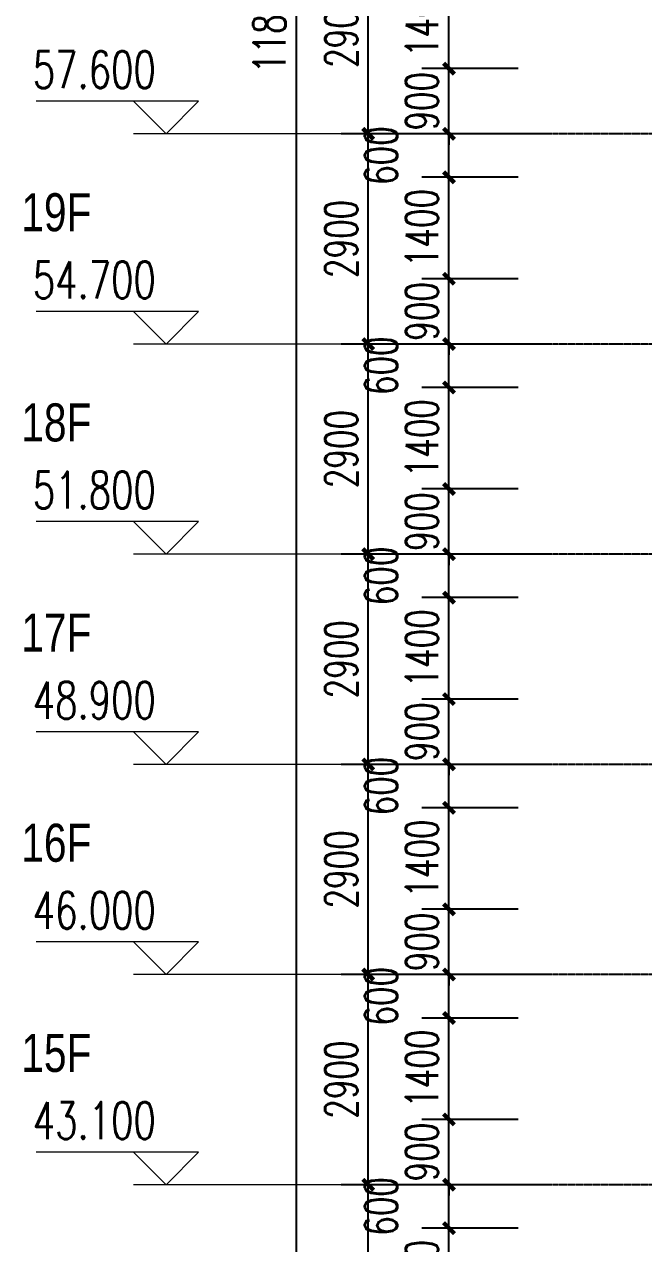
# Model space of a CAD drawing. Header units: millimetres. Extents: x 43 to 235305, y 0 to 139712.
# Drawn here: x 43 to 8589, y 54995 to 71818 of the extents above; entities that cross this region are included whole.
import ezdxf

# ---------------------------------------------------------------- set-up
doc = ezdxf.new("R2010")
doc.units = ezdxf.units.MM
doc.linetypes.add('DOTE', pattern=[2.42, 2, -0.2, 0.02, -0.2])
for name, color, linetype in [('A-AXIS', 1, 'DOTE'), ('A-AXIS-DIMS', 3, 'Continuous'), ('A-DRWD-DIMS', 144, 'Continuous'), ('A-ROOM-NAME', 255, 'Continuous'), ('AXIS', 3, 'Continuous'), ('PUB_DIM', 3, 'Continuous'), ('PUB_TEXT', 7, 'Continuous')]:
    doc.layers.add(name, color=color, linetype=linetype)
doc.styles.add('_TCH_DIM', font='SIMPLEX', dxfattribs={"bigfont": 'GBCBIG'})
doc.styles.add('_TCH_DIM_T3', font='SIMPLEX', dxfattribs={"width": 0.705882, "bigfont": 'GBCBIG'})
doc.styles.add('ZBHZ', font='zbxw.shx', dxfattribs={"width": 0.7, "bigfont": 'zbhz.shx'})
doc.dimstyles.new('_TCH_ARCH&&150', dxfattribs={"dimtxt": 446.25, "dimasz": 150, "dimexe": 375, "dimexo": 450, "dimgap": 150, "dimtad": 1, "dimdec": 0, "dimzin": 0, "dimdsep": 46, "dimtxsty": '_TCH_DIM_T3', "dimblk": 'ARCHTICK', "dimcen": 0.09, "dimclrt": 7, "dimazin": 2, "dimtfac": 1, "dimtdec": 0, "dimtix": 1, "dimtmove": 2, "dimatfit": 3, "dimfxl": 1, "dimtolj": 1, "dimtzin": 0, "dimarcsym": 0})

# ---------------------------------------------------------------- blocks, each defined once
blk = doc.blocks.new('_ArchTick')
at = {"color": 0, "linetype": 'ByBlock', "const_width": 0.4}
blk.add_lwpolyline([(-0.5, -0.5), (0.5, 0.5)], dxfattribs=at)
blk = doc.blocks.new('*D4154')
at = {"layer": 'A-AXIS-DIMS', "color": 0, "lineweight": -2, "transparency": 16777216}
for p, q in [((7310, 55808), (4413, 55808)), ((4788, 52908), (4788, 55808)), ((7310, 52908), (4413, 52908))]:
    blk.add_line(p, q, dxfattribs=at)
at = {"layer": 'Defpoints', "color": 0, "transparency": 16777216}
for p in [(4788, 55808), (7760, 55808), (7760, 52908)]:
    blk.add_point(p, dxfattribs=at)
at = {"layer": 'A-AXIS-DIMS', "color": 0, "lineweight": -2, "transparency": 16777216, "xscale": 150, "yscale": 150, "zscale": 150}
for p, rotation in [((4788, 55808), 90), ((4788, 52908), 270)]:
    blk.add_blockref('_ArchTick', p, dxfattribs=dict(at, rotation=rotation))
at = {"layer": 'A-AXIS-DIMS', "color": 7, "transparency": 16777216, "insert": (4415, 54358), "char_height": 446.2, "attachment_point": 5, "rotation": 90, "style": '_TCH_DIM_T3'}
blk.add_mtext('\\A1;2900', dxfattribs=at)
blk = doc.blocks.new('*D4155')
at = {"layer": 'A-AXIS-DIMS', "color": 0, "lineweight": -2, "transparency": 16777216}
for p, q in [((7310, 58708), (4413, 58708)), ((4788, 55808), (4788, 58708)), ((7310, 55808), (4413, 55808))]:
    blk.add_line(p, q, dxfattribs=at)
at = {"layer": 'Defpoints', "color": 0, "transparency": 16777216}
for p in [(4788, 58708), (7760, 58708), (7760, 55808)]:
    blk.add_point(p, dxfattribs=at)
at = {"layer": 'A-AXIS-DIMS', "color": 0, "lineweight": -2, "transparency": 16777216, "xscale": 150, "yscale": 150, "zscale": 150}
for p, rotation in [((4788, 58708), 90), ((4788, 55808), 270)]:
    blk.add_blockref('_ArchTick', p, dxfattribs=dict(at, rotation=rotation))
at = {"layer": 'A-AXIS-DIMS', "color": 7, "transparency": 16777216, "insert": (4415, 57258), "char_height": 446.2, "attachment_point": 5, "rotation": 90, "style": '_TCH_DIM_T3'}
blk.add_mtext('\\A1;2900', dxfattribs=at)
blk = doc.blocks.new('*D4156')
at = {"layer": 'A-AXIS-DIMS', "color": 0, "lineweight": -2, "transparency": 16777216}
for p, q in [((7310, 61608), (4413, 61608)), ((4788, 58708), (4788, 61608)), ((7310, 58708), (4413, 58708))]:
    blk.add_line(p, q, dxfattribs=at)
at = {"layer": 'Defpoints', "color": 0, "transparency": 16777216}
for p in [(4788, 61608), (7760, 61608), (7760, 58708)]:
    blk.add_point(p, dxfattribs=at)
at = {"layer": 'A-AXIS-DIMS', "color": 0, "lineweight": -2, "transparency": 16777216, "xscale": 150, "yscale": 150, "zscale": 150}
for p, rotation in [((4788, 61608), 90), ((4788, 58708), 270)]:
    blk.add_blockref('_ArchTick', p, dxfattribs=dict(at, rotation=rotation))
at = {"layer": 'A-AXIS-DIMS', "color": 7, "transparency": 16777216, "insert": (4415, 60158), "char_height": 446.2, "attachment_point": 5, "rotation": 90, "style": '_TCH_DIM_T3'}
blk.add_mtext('\\A1;2900', dxfattribs=at)
blk = doc.blocks.new('*D4157')
at = {"layer": 'A-AXIS-DIMS', "color": 0, "lineweight": -2, "transparency": 16777216}
for p, q in [((7310, 64508), (4413, 64508)), ((4788, 61608), (4788, 64508)), ((7310, 61608), (4413, 61608))]:
    blk.add_line(p, q, dxfattribs=at)
at = {"layer": 'Defpoints', "color": 0, "transparency": 16777216}
for p in [(4788, 64508), (7760, 64508), (7760, 61608)]:
    blk.add_point(p, dxfattribs=at)
at = {"layer": 'A-AXIS-DIMS', "color": 0, "lineweight": -2, "transparency": 16777216, "xscale": 150, "yscale": 150, "zscale": 150}
for p, rotation in [((4788, 64508), 90), ((4788, 61608), 270)]:
    blk.add_blockref('_ArchTick', p, dxfattribs=dict(at, rotation=rotation))
at = {"layer": 'A-AXIS-DIMS', "color": 7, "transparency": 16777216, "insert": (4415, 63058), "char_height": 446.2, "attachment_point": 5, "rotation": 90, "style": '_TCH_DIM_T3'}
blk.add_mtext('\\A1;2900', dxfattribs=at)
blk = doc.blocks.new('*D4158')
at = {"layer": 'A-AXIS-DIMS', "color": 0, "lineweight": -2, "transparency": 16777216}
for p, q in [((7310, 67408), (4413, 67408)), ((4788, 64508), (4788, 67408)), ((7310, 64508), (4413, 64508))]:
    blk.add_line(p, q, dxfattribs=at)
at = {"layer": 'Defpoints', "color": 0, "transparency": 16777216}
for p in [(4788, 67408), (7760, 67408), (7760, 64508)]:
    blk.add_point(p, dxfattribs=at)
at = {"layer": 'A-AXIS-DIMS', "color": 0, "lineweight": -2, "transparency": 16777216, "xscale": 150, "yscale": 150, "zscale": 150}
for p, rotation in [((4788, 67408), 90), ((4788, 64508), 270)]:
    blk.add_blockref('_ArchTick', p, dxfattribs=dict(at, rotation=rotation))
at = {"layer": 'A-AXIS-DIMS', "color": 7, "transparency": 16777216, "insert": (4415, 65958), "char_height": 446.2, "attachment_point": 5, "rotation": 90, "style": '_TCH_DIM_T3'}
blk.add_mtext('\\A1;2900', dxfattribs=at)
blk = doc.blocks.new('*D4159')
at = {"layer": 'A-AXIS-DIMS', "color": 0, "lineweight": -2, "transparency": 16777216}
for p, q in [((7310, 70308), (4413, 70308)), ((4788, 67408), (4788, 70308)), ((7310, 67408), (4413, 67408))]:
    blk.add_line(p, q, dxfattribs=at)
at = {"layer": 'Defpoints', "color": 0, "transparency": 16777216}
for p in [(4788, 70308), (7760, 70308), (7760, 67408)]:
    blk.add_point(p, dxfattribs=at)
at = {"layer": 'A-AXIS-DIMS', "color": 0, "lineweight": -2, "transparency": 16777216, "xscale": 150, "yscale": 150, "zscale": 150}
for p, rotation in [((4788, 70308), 90), ((4788, 67408), 270)]:
    blk.add_blockref('_ArchTick', p, dxfattribs=dict(at, rotation=rotation))
at = {"layer": 'A-AXIS-DIMS', "color": 7, "transparency": 16777216, "insert": (4415, 68858), "char_height": 446.2, "attachment_point": 5, "rotation": 90, "style": '_TCH_DIM_T3'}
blk.add_mtext('\\A1;2900', dxfattribs=at)
blk = doc.blocks.new('*D4160')
at = {"layer": 'A-AXIS-DIMS', "color": 0, "lineweight": -2, "transparency": 16777216}
for p, q in [((7310, 73208), (4413, 73208)), ((4788, 70308), (4788, 73208)), ((7310, 70308), (4413, 70308))]:
    blk.add_line(p, q, dxfattribs=at)
at = {"layer": 'Defpoints', "color": 0, "transparency": 16777216}
for p in [(4788, 73208), (7760, 73208), (7760, 70308)]:
    blk.add_point(p, dxfattribs=at)
at = {"layer": 'A-AXIS-DIMS', "color": 0, "lineweight": -2, "transparency": 16777216, "xscale": 150, "yscale": 150, "zscale": 150}
for p, rotation in [((4788, 73208), 90), ((4788, 70308), 270)]:
    blk.add_blockref('_ArchTick', p, dxfattribs=dict(at, rotation=rotation))
at = {"layer": 'A-AXIS-DIMS', "color": 7, "transparency": 16777216, "insert": (4415, 71758), "char_height": 446.2, "attachment_point": 5, "rotation": 90, "style": '_TCH_DIM_T3'}
blk.add_mtext('\\A1;2900', dxfattribs=at)
blk = doc.blocks.new('*D3812')
at = {"layer": 'Defpoints', "color": 0, "transparency": 16777216}
for p in [(3798, 131208), (7248, 131208), (7248, 12708)]:
    blk.add_point(p, dxfattribs=at)
at = {"layer": 'PUB_DIM', "color": 0, "lineweight": -2, "transparency": 16777216}
for p, q in [((6798, 131208), (3423, 131208)), ((3798, 12708), (3798, 131208)), ((6798, 12708), (3423, 12708))]:
    blk.add_line(p, q, dxfattribs=at)
at = {"layer": 'PUB_DIM', "color": 0, "lineweight": -2, "transparency": 16777216, "xscale": 150, "yscale": 150, "zscale": 150}
for p, rotation in [((3798, 131208), 90), ((3798, 12708), 270)]:
    blk.add_blockref('_ArchTick', p, dxfattribs=dict(at, rotation=rotation))
at = {"layer": 'PUB_DIM', "color": 7, "transparency": 16777216, "insert": (3425, 71958), "char_height": 446.2, "attachment_point": 5, "rotation": 90, "style": '_TCH_DIM_T3'}
blk.add_mtext('\\A1;118500', dxfattribs=at)
blk = doc.blocks.new('*D3852')
at = {"layer": 'A-DRWD-DIMS', "color": 0, "lineweight": -2, "transparency": 16777216}
for p, q in [((6860, 55208), (5528, 55208)), ((5903, 53808), (5903, 55208)), ((6860, 53808), (5528, 53808))]:
    blk.add_line(p, q, dxfattribs=at)
at = {"layer": 'Defpoints', "color": 0, "transparency": 16777216}
for p in [(5903, 55208), (7310, 55208), (7310, 53808)]:
    blk.add_point(p, dxfattribs=at)
at = {"layer": 'A-DRWD-DIMS', "color": 0, "lineweight": -2, "transparency": 16777216, "xscale": 150, "yscale": 150, "zscale": 150}
for p, rotation in [((5903, 55208), 90), ((5903, 53808), 270)]:
    blk.add_blockref('_ArchTick', p, dxfattribs=dict(at, rotation=rotation))
at = {"layer": 'A-DRWD-DIMS', "color": 7, "transparency": 16777216, "insert": (5530, 54508), "char_height": 446.2, "attachment_point": 5, "rotation": 90, "style": '_TCH_DIM_T3'}
blk.add_mtext('\\A1;1400', dxfattribs=at)
blk = doc.blocks.new('*D3853')
at = {"layer": 'A-DRWD-DIMS', "color": 0, "lineweight": -2, "transparency": 16777216}
for p, q in [((6860, 55808), (5528, 55808)), ((5903, 55208), (5903, 55808)), ((6860, 55208), (5528, 55208))]:
    blk.add_line(p, q, dxfattribs=at)
at = {"layer": 'Defpoints', "color": 0, "transparency": 16777216}
for p in [(5903, 55808), (7310, 55808), (7310, 55208)]:
    blk.add_point(p, dxfattribs=at)
at = {"layer": 'A-DRWD-DIMS', "color": 0, "lineweight": -2, "transparency": 16777216, "xscale": 150, "yscale": 150, "zscale": 150}
for p, rotation in [((5903, 55808), 90), ((5903, 55208), 270)]:
    blk.add_blockref('_ArchTick', p, dxfattribs=dict(at, rotation=rotation))
at = {"layer": 'A-DRWD-DIMS', "color": 7, "transparency": 16777216, "insert": (4966, 55508), "char_height": 446.2, "attachment_point": 5, "rotation": 90, "style": '_TCH_DIM_T3'}
blk.add_mtext('\\A1;600', dxfattribs=at)
blk = doc.blocks.new('*D3854')
at = {"layer": 'A-DRWD-DIMS', "color": 0, "lineweight": -2, "transparency": 16777216}
for p, q in [((6860, 56708), (5528, 56708)), ((5903, 56708), (5903, 56858)), ((5903, 55808), (5903, 56708)), ((6860, 55808), (5528, 55808)), ((5903, 55808), (5903, 55658))]:
    blk.add_line(p, q, dxfattribs=at)
at = {"layer": 'Defpoints', "color": 0, "transparency": 16777216}
for p in [(5903, 56708), (7310, 56708), (7310, 55808)]:
    blk.add_point(p, dxfattribs=at)
at = {"layer": 'A-DRWD-DIMS', "color": 0, "lineweight": -2, "transparency": 16777216, "xscale": 150, "yscale": 150, "zscale": 150}
for p, rotation in [((5903, 56708), 270), ((5903, 55808), 90)]:
    blk.add_blockref('_ArchTick', p, dxfattribs=dict(at, rotation=rotation))
at = {"layer": 'A-DRWD-DIMS', "color": 7, "transparency": 16777216, "insert": (5530, 56258), "char_height": 446.2, "attachment_point": 5, "rotation": 90, "style": '_TCH_DIM_T3'}
blk.add_mtext('\\A1;900', dxfattribs=at)
blk = doc.blocks.new('*D3855')
at = {"layer": 'A-DRWD-DIMS', "color": 0, "lineweight": -2, "transparency": 16777216}
for p, q in [((6860, 58108), (5528, 58108)), ((5903, 56708), (5903, 58108)), ((6860, 56708), (5528, 56708))]:
    blk.add_line(p, q, dxfattribs=at)
at = {"layer": 'Defpoints', "color": 0, "transparency": 16777216}
for p in [(5903, 58108), (7310, 58108), (7310, 56708)]:
    blk.add_point(p, dxfattribs=at)
at = {"layer": 'A-DRWD-DIMS', "color": 0, "lineweight": -2, "transparency": 16777216, "xscale": 150, "yscale": 150, "zscale": 150}
for p, rotation in [((5903, 58108), 90), ((5903, 56708), 270)]:
    blk.add_blockref('_ArchTick', p, dxfattribs=dict(at, rotation=rotation))
at = {"layer": 'A-DRWD-DIMS', "color": 7, "transparency": 16777216, "insert": (5530, 57408), "char_height": 446.2, "attachment_point": 5, "rotation": 90, "style": '_TCH_DIM_T3'}
blk.add_mtext('\\A1;1400', dxfattribs=at)
blk = doc.blocks.new('*D3856')
at = {"layer": 'A-DRWD-DIMS', "color": 0, "lineweight": -2, "transparency": 16777216}
for p, q in [((6860, 58708), (5528, 58708)), ((5903, 58108), (5903, 58708)), ((6860, 58108), (5528, 58108))]:
    blk.add_line(p, q, dxfattribs=at)
at = {"layer": 'Defpoints', "color": 0, "transparency": 16777216}
for p in [(5903, 58708), (7310, 58708), (7310, 58108)]:
    blk.add_point(p, dxfattribs=at)
at = {"layer": 'A-DRWD-DIMS', "color": 0, "lineweight": -2, "transparency": 16777216, "xscale": 150, "yscale": 150, "zscale": 150}
for p, rotation in [((5903, 58708), 90), ((5903, 58108), 270)]:
    blk.add_blockref('_ArchTick', p, dxfattribs=dict(at, rotation=rotation))
at = {"layer": 'A-DRWD-DIMS', "color": 7, "transparency": 16777216, "insert": (4966, 58408), "char_height": 446.2, "attachment_point": 5, "rotation": 90, "style": '_TCH_DIM_T3'}
blk.add_mtext('\\A1;600', dxfattribs=at)
blk = doc.blocks.new('*D3857')
at = {"layer": 'A-DRWD-DIMS', "color": 0, "lineweight": -2, "transparency": 16777216}
for p, q in [((5903, 59608), (5903, 59758)), ((6860, 59608), (5528, 59608)), ((5903, 58708), (5903, 59608)), ((6860, 58708), (5528, 58708)), ((5903, 58708), (5903, 58558))]:
    blk.add_line(p, q, dxfattribs=at)
at = {"layer": 'Defpoints', "color": 0, "transparency": 16777216}
for p in [(5903, 59608), (7310, 59608), (7310, 58708)]:
    blk.add_point(p, dxfattribs=at)
at = {"layer": 'A-DRWD-DIMS', "color": 0, "lineweight": -2, "transparency": 16777216, "xscale": 150, "yscale": 150, "zscale": 150}
for p, rotation in [((5903, 59608), 270), ((5903, 58708), 90)]:
    blk.add_blockref('_ArchTick', p, dxfattribs=dict(at, rotation=rotation))
at = {"layer": 'A-DRWD-DIMS', "color": 7, "transparency": 16777216, "insert": (5530, 59158), "char_height": 446.2, "attachment_point": 5, "rotation": 90, "style": '_TCH_DIM_T3'}
blk.add_mtext('\\A1;900', dxfattribs=at)
blk = doc.blocks.new('*D3858')
at = {"layer": 'A-DRWD-DIMS', "color": 0, "lineweight": -2, "transparency": 16777216}
for p, q in [((6860, 61008), (5528, 61008)), ((5903, 59608), (5903, 61008)), ((6860, 59608), (5528, 59608))]:
    blk.add_line(p, q, dxfattribs=at)
at = {"layer": 'Defpoints', "color": 0, "transparency": 16777216}
for p in [(5903, 61008), (7310, 61008), (7310, 59608)]:
    blk.add_point(p, dxfattribs=at)
at = {"layer": 'A-DRWD-DIMS', "color": 0, "lineweight": -2, "transparency": 16777216, "xscale": 150, "yscale": 150, "zscale": 150}
for p, rotation in [((5903, 61008), 90), ((5903, 59608), 270)]:
    blk.add_blockref('_ArchTick', p, dxfattribs=dict(at, rotation=rotation))
at = {"layer": 'A-DRWD-DIMS', "color": 7, "transparency": 16777216, "insert": (5530, 60308), "char_height": 446.2, "attachment_point": 5, "rotation": 90, "style": '_TCH_DIM_T3'}
blk.add_mtext('\\A1;1400', dxfattribs=at)
blk = doc.blocks.new('*D3859')
at = {"layer": 'A-DRWD-DIMS', "color": 0, "lineweight": -2, "transparency": 16777216}
for p, q in [((6860, 61608), (5528, 61608)), ((5903, 61008), (5903, 61608)), ((6860, 61008), (5528, 61008))]:
    blk.add_line(p, q, dxfattribs=at)
at = {"layer": 'Defpoints', "color": 0, "transparency": 16777216}
for p in [(5903, 61608), (7310, 61608), (7310, 61008)]:
    blk.add_point(p, dxfattribs=at)
at = {"layer": 'A-DRWD-DIMS', "color": 0, "lineweight": -2, "transparency": 16777216, "xscale": 150, "yscale": 150, "zscale": 150}
for p, rotation in [((5903, 61608), 90), ((5903, 61008), 270)]:
    blk.add_blockref('_ArchTick', p, dxfattribs=dict(at, rotation=rotation))
at = {"layer": 'A-DRWD-DIMS', "color": 7, "transparency": 16777216, "insert": (4966, 61308), "char_height": 446.2, "attachment_point": 5, "rotation": 90, "style": '_TCH_DIM_T3'}
blk.add_mtext('\\A1;600', dxfattribs=at)
blk = doc.blocks.new('*D3860')
at = {"layer": 'A-DRWD-DIMS', "color": 0, "lineweight": -2, "transparency": 16777216}
for p, q in [((5903, 62508), (5903, 62658)), ((6860, 62508), (5528, 62508)), ((5903, 61608), (5903, 62508)), ((6860, 61608), (5528, 61608)), ((5903, 61608), (5903, 61458))]:
    blk.add_line(p, q, dxfattribs=at)
at = {"layer": 'Defpoints', "color": 0, "transparency": 16777216}
for p in [(5903, 62508), (7310, 62508), (7310, 61608)]:
    blk.add_point(p, dxfattribs=at)
at = {"layer": 'A-DRWD-DIMS', "color": 0, "lineweight": -2, "transparency": 16777216, "xscale": 150, "yscale": 150, "zscale": 150}
for p, rotation in [((5903, 62508), 270), ((5903, 61608), 90)]:
    blk.add_blockref('_ArchTick', p, dxfattribs=dict(at, rotation=rotation))
at = {"layer": 'A-DRWD-DIMS', "color": 7, "transparency": 16777216, "insert": (5530, 62058), "char_height": 446.2, "attachment_point": 5, "rotation": 90, "style": '_TCH_DIM_T3'}
blk.add_mtext('\\A1;900', dxfattribs=at)
blk = doc.blocks.new('*D3861')
at = {"layer": 'A-DRWD-DIMS', "color": 0, "lineweight": -2, "transparency": 16777216}
for p, q in [((6860, 63908), (5528, 63908)), ((5903, 62508), (5903, 63908)), ((6860, 62508), (5528, 62508))]:
    blk.add_line(p, q, dxfattribs=at)
at = {"layer": 'Defpoints', "color": 0, "transparency": 16777216}
for p in [(5903, 63908), (7310, 63908), (7310, 62508)]:
    blk.add_point(p, dxfattribs=at)
at = {"layer": 'A-DRWD-DIMS', "color": 0, "lineweight": -2, "transparency": 16777216, "xscale": 150, "yscale": 150, "zscale": 150}
for p, rotation in [((5903, 63908), 90), ((5903, 62508), 270)]:
    blk.add_blockref('_ArchTick', p, dxfattribs=dict(at, rotation=rotation))
at = {"layer": 'A-DRWD-DIMS', "color": 7, "transparency": 16777216, "insert": (5530, 63208), "char_height": 446.2, "attachment_point": 5, "rotation": 90, "style": '_TCH_DIM_T3'}
blk.add_mtext('\\A1;1400', dxfattribs=at)
blk = doc.blocks.new('*D3862')
at = {"layer": 'A-DRWD-DIMS', "color": 0, "lineweight": -2, "transparency": 16777216}
for p, q in [((6860, 64508), (5528, 64508)), ((5903, 63908), (5903, 64508)), ((6860, 63908), (5528, 63908))]:
    blk.add_line(p, q, dxfattribs=at)
at = {"layer": 'Defpoints', "color": 0, "transparency": 16777216}
for p in [(5903, 64508), (7310, 64508), (7310, 63908)]:
    blk.add_point(p, dxfattribs=at)
at = {"layer": 'A-DRWD-DIMS', "color": 0, "lineweight": -2, "transparency": 16777216, "xscale": 150, "yscale": 150, "zscale": 150}
for p, rotation in [((5903, 64508), 90), ((5903, 63908), 270)]:
    blk.add_blockref('_ArchTick', p, dxfattribs=dict(at, rotation=rotation))
at = {"layer": 'A-DRWD-DIMS', "color": 7, "transparency": 16777216, "insert": (4966, 64208), "char_height": 446.2, "attachment_point": 5, "rotation": 90, "style": '_TCH_DIM_T3'}
blk.add_mtext('\\A1;600', dxfattribs=at)
blk = doc.blocks.new('*D3863')
at = {"layer": 'A-DRWD-DIMS', "color": 0, "lineweight": -2, "transparency": 16777216}
for p, q in [((5903, 65408), (5903, 65558)), ((6860, 65408), (5528, 65408)), ((5903, 64508), (5903, 65408)), ((6860, 64508), (5528, 64508)), ((5903, 64508), (5903, 64358))]:
    blk.add_line(p, q, dxfattribs=at)
at = {"layer": 'Defpoints', "color": 0, "transparency": 16777216}
for p in [(5903, 65408), (7310, 65408), (7310, 64508)]:
    blk.add_point(p, dxfattribs=at)
at = {"layer": 'A-DRWD-DIMS', "color": 0, "lineweight": -2, "transparency": 16777216, "xscale": 150, "yscale": 150, "zscale": 150}
for p, rotation in [((5903, 65408), 270), ((5903, 64508), 90)]:
    blk.add_blockref('_ArchTick', p, dxfattribs=dict(at, rotation=rotation))
at = {"layer": 'A-DRWD-DIMS', "color": 7, "transparency": 16777216, "insert": (5530, 64958), "char_height": 446.2, "attachment_point": 5, "rotation": 90, "style": '_TCH_DIM_T3'}
blk.add_mtext('\\A1;900', dxfattribs=at)
blk = doc.blocks.new('*D3864')
at = {"layer": 'A-DRWD-DIMS', "color": 0, "lineweight": -2, "transparency": 16777216}
for p, q in [((6860, 66808), (5528, 66808)), ((5903, 65408), (5903, 66808)), ((6860, 65408), (5528, 65408))]:
    blk.add_line(p, q, dxfattribs=at)
at = {"layer": 'Defpoints', "color": 0, "transparency": 16777216}
for p in [(5903, 66808), (7310, 66808), (7310, 65408)]:
    blk.add_point(p, dxfattribs=at)
at = {"layer": 'A-DRWD-DIMS', "color": 0, "lineweight": -2, "transparency": 16777216, "xscale": 150, "yscale": 150, "zscale": 150}
for p, rotation in [((5903, 66808), 90), ((5903, 65408), 270)]:
    blk.add_blockref('_ArchTick', p, dxfattribs=dict(at, rotation=rotation))
at = {"layer": 'A-DRWD-DIMS', "color": 7, "transparency": 16777216, "insert": (5530, 66108), "char_height": 446.2, "attachment_point": 5, "rotation": 90, "style": '_TCH_DIM_T3'}
blk.add_mtext('\\A1;1400', dxfattribs=at)
blk = doc.blocks.new('*D3865')
at = {"layer": 'A-DRWD-DIMS', "color": 0, "lineweight": -2, "transparency": 16777216}
for p, q in [((6860, 67408), (5528, 67408)), ((5903, 66808), (5903, 67408)), ((6860, 66808), (5528, 66808))]:
    blk.add_line(p, q, dxfattribs=at)
at = {"layer": 'Defpoints', "color": 0, "transparency": 16777216}
for p in [(5903, 67408), (7310, 67408), (7310, 66808)]:
    blk.add_point(p, dxfattribs=at)
at = {"layer": 'A-DRWD-DIMS', "color": 0, "lineweight": -2, "transparency": 16777216, "xscale": 150, "yscale": 150, "zscale": 150}
for p, rotation in [((5903, 67408), 90), ((5903, 66808), 270)]:
    blk.add_blockref('_ArchTick', p, dxfattribs=dict(at, rotation=rotation))
at = {"layer": 'A-DRWD-DIMS', "color": 7, "transparency": 16777216, "insert": (4966, 67108), "char_height": 446.2, "attachment_point": 5, "rotation": 90, "style": '_TCH_DIM_T3'}
blk.add_mtext('\\A1;600', dxfattribs=at)
blk = doc.blocks.new('*D3866')
at = {"layer": 'A-DRWD-DIMS', "color": 0, "lineweight": -2, "transparency": 16777216}
for p, q in [((6860, 68308), (5528, 68308)), ((5903, 68308), (5903, 68458)), ((5903, 67408), (5903, 68308)), ((6860, 67408), (5528, 67408)), ((5903, 67408), (5903, 67258))]:
    blk.add_line(p, q, dxfattribs=at)
at = {"layer": 'Defpoints', "color": 0, "transparency": 16777216}
for p in [(5903, 68308), (7310, 68308), (7310, 67408)]:
    blk.add_point(p, dxfattribs=at)
at = {"layer": 'A-DRWD-DIMS', "color": 0, "lineweight": -2, "transparency": 16777216, "xscale": 150, "yscale": 150, "zscale": 150}
for p, rotation in [((5903, 68308), 270), ((5903, 67408), 90)]:
    blk.add_blockref('_ArchTick', p, dxfattribs=dict(at, rotation=rotation))
at = {"layer": 'A-DRWD-DIMS', "color": 7, "transparency": 16777216, "insert": (5530, 67858), "char_height": 446.2, "attachment_point": 5, "rotation": 90, "style": '_TCH_DIM_T3'}
blk.add_mtext('\\A1;900', dxfattribs=at)
blk = doc.blocks.new('*D3867')
at = {"layer": 'A-DRWD-DIMS', "color": 0, "lineweight": -2, "transparency": 16777216}
for p, q in [((6860, 69708), (5528, 69708)), ((5903, 68308), (5903, 69708)), ((6860, 68308), (5528, 68308))]:
    blk.add_line(p, q, dxfattribs=at)
at = {"layer": 'Defpoints', "color": 0, "transparency": 16777216}
for p in [(5903, 69708), (7310, 69708), (7310, 68308)]:
    blk.add_point(p, dxfattribs=at)
at = {"layer": 'A-DRWD-DIMS', "color": 0, "lineweight": -2, "transparency": 16777216, "xscale": 150, "yscale": 150, "zscale": 150}
for p, rotation in [((5903, 69708), 90), ((5903, 68308), 270)]:
    blk.add_blockref('_ArchTick', p, dxfattribs=dict(at, rotation=rotation))
at = {"layer": 'A-DRWD-DIMS', "color": 7, "transparency": 16777216, "insert": (5530, 69008), "char_height": 446.2, "attachment_point": 5, "rotation": 90, "style": '_TCH_DIM_T3'}
blk.add_mtext('\\A1;1400', dxfattribs=at)
blk = doc.blocks.new('*D3868')
at = {"layer": 'A-DRWD-DIMS', "color": 0, "lineweight": -2, "transparency": 16777216}
for p, q in [((6860, 70308), (5528, 70308)), ((5903, 69708), (5903, 70308)), ((6860, 69708), (5528, 69708))]:
    blk.add_line(p, q, dxfattribs=at)
at = {"layer": 'Defpoints', "color": 0, "transparency": 16777216}
for p in [(5903, 70308), (7310, 70308), (7310, 69708)]:
    blk.add_point(p, dxfattribs=at)
at = {"layer": 'A-DRWD-DIMS', "color": 0, "lineweight": -2, "transparency": 16777216, "xscale": 150, "yscale": 150, "zscale": 150}
for p, rotation in [((5903, 70308), 90), ((5903, 69708), 270)]:
    blk.add_blockref('_ArchTick', p, dxfattribs=dict(at, rotation=rotation))
at = {"layer": 'A-DRWD-DIMS', "color": 7, "transparency": 16777216, "insert": (4966, 70008), "char_height": 446.2, "attachment_point": 5, "rotation": 90, "style": '_TCH_DIM_T3'}
blk.add_mtext('\\A1;600', dxfattribs=at)
blk = doc.blocks.new('*D3869')
at = {"layer": 'A-DRWD-DIMS', "color": 0, "lineweight": -2, "transparency": 16777216}
for p, q in [((5903, 71208), (5903, 71358)), ((6860, 71208), (5528, 71208)), ((5903, 70308), (5903, 71208)), ((6860, 70308), (5528, 70308)), ((5903, 70308), (5903, 70158))]:
    blk.add_line(p, q, dxfattribs=at)
at = {"layer": 'Defpoints', "color": 0, "transparency": 16777216}
for p in [(5903, 71208), (7310, 71208), (7310, 70308)]:
    blk.add_point(p, dxfattribs=at)
at = {"layer": 'A-DRWD-DIMS', "color": 0, "lineweight": -2, "transparency": 16777216, "xscale": 150, "yscale": 150, "zscale": 150}
for p, rotation in [((5903, 71208), 270), ((5903, 70308), 90)]:
    blk.add_blockref('_ArchTick', p, dxfattribs=dict(at, rotation=rotation))
at = {"layer": 'A-DRWD-DIMS', "color": 7, "transparency": 16777216, "insert": (5530, 70758), "char_height": 446.2, "attachment_point": 5, "rotation": 90, "style": '_TCH_DIM_T3'}
blk.add_mtext('\\A1;900', dxfattribs=at)
blk = doc.blocks.new('*D3870')
at = {"layer": 'A-DRWD-DIMS', "color": 0, "lineweight": -2, "transparency": 16777216}
for p, q in [((6860, 72608), (5528, 72608)), ((5903, 71208), (5903, 72608)), ((6860, 71208), (5528, 71208))]:
    blk.add_line(p, q, dxfattribs=at)
at = {"layer": 'Defpoints', "color": 0, "transparency": 16777216}
for p in [(5903, 72608), (7310, 72608), (7310, 71208)]:
    blk.add_point(p, dxfattribs=at)
at = {"layer": 'A-DRWD-DIMS', "color": 0, "lineweight": -2, "transparency": 16777216, "xscale": 150, "yscale": 150, "zscale": 150}
for p, rotation in [((5903, 72608), 90), ((5903, 71208), 270)]:
    blk.add_blockref('_ArchTick', p, dxfattribs=dict(at, rotation=rotation))
at = {"layer": 'A-DRWD-DIMS', "color": 7, "transparency": 16777216, "insert": (5530, 71908), "char_height": 446.2, "attachment_point": 5, "rotation": 90, "style": '_TCH_DIM_T3'}
blk.add_mtext('\\A1;1400', dxfattribs=at)

msp = doc.modelspace()

# ---------------------------------------------------------------- linework, layer by layer
at = {"layer": 'A-AXIS', "linetype": 'DOTE'}
for p, q in [((39673.9, 70308), (7310.1, 70308)), ((39673.9, 67408), (7310.1, 67408)), ((39673.9, 64508), (7310.1, 64508)), ((39673.9, 61608), (7310.1, 61608)), ((39673.9, 58708), (7310.1, 58708)), ((39673.9, 55808), (7310.1, 55808))]:
    msp.add_line(p, q, dxfattribs=at)
at = {"layer": 'AXIS', "lineweight": 0}
for p, q in [((2448.1, 70758), (204.1, 70758)), ((1998.1, 70308), (1548.1, 70758)), ((1998.1, 70308), (2448.1, 70758)), ((4776.7, 70308), (1548.1, 70308)), ((2448.1, 67858), (204.1, 67858)), ((1998.1, 67408), (1548.1, 67858)), ((1998.1, 67408), (2448.1, 67858)), ((4776.7, 67408), (1548.1, 67408)), ((2448.1, 64958), (204.1, 64958)), ((1998.1, 64508), (1548.1, 64958)), ((1998.1, 64508), (2448.1, 64958)), ((4776.7, 64508), (1548.1, 64508)), ((2448.1, 62058), (204.1, 62058)), ((1998.1, 61608), (1548.1, 62058)), ((1998.1, 61608), (2448.1, 62058)), ((4776.7, 61608), (1548.1, 61608)), ((2448.1, 59158), (204.1, 59158)), ((1998.1, 58708), (1548.1, 59158)), ((1998.1, 58708), (2448.1, 59158)), ((4776.7, 58708), (1548.1, 58708)), ((2448.1, 56258), (204.1, 56258)), ((1998.1, 55808), (1548.1, 56258)), ((1998.1, 55808), (2448.1, 56258)), ((4776.7, 55808), (1548.1, 55808))]:
    msp.add_line(p, q, dxfattribs=at)

# ---------------------------------------------------------------- texts
at = {"layer": 'A-ROOM-NAME', "style": 'ZBHZ', "width": 0.8}
for s, p in [('19F', (0, 68963.8)), ('18F', (0, 66063.8)), ('17F', (0, 63163.8)), ('16F', (0, 60263.8)), ('15F', (0, 57363.8))]:
    msp.add_text(s, height=525, dxfattribs=at).set_placement(p)
at = {"layer": 'PUB_TEXT', "lineweight": 0, "style": '_TCH_DIM', "width": 0.705882}
for s, p in [('57.600', (159.1, 70938)), ('54.700', (159.1, 68038)), ('51.800', (159.1, 65138)), ('48.900', (159.1, 62238)), ('46.000', (159.1, 59338)), ('43.100', (159.1, 56438))]:
    msp.add_text(s, height=510, dxfattribs=at).set_placement(p)

# ---------------------------------------------------------------- dimensions: what is measured, and where the dimension line sits
at = {"layer": 'A-AXIS-DIMS'}
for p1, p2, picture, middle in [((7760.1, 70308), (7760.1, 73208), '*D4160', (4414.7, 71758)), ((7760.1, 67408), (7760.1, 70308), '*D4159', (4414.7, 68858)), ((7760.1, 64508), (7760.1, 67408), '*D4158', (4414.7, 65958)), ((7760.1, 61608), (7760.1, 64508), '*D4157', (4414.7, 63058)), ((7760.1, 58708), (7760.1, 61608), '*D4156', (4414.7, 60158)), ((7760.1, 55808), (7760.1, 58708), '*D4155', (4414.7, 57258)), ((7760.1, 52908), (7760.1, 55808), '*D4154', (4414.7, 54358))]:
    dim = msp.add_aligned_dim(p1=p1, p2=p2, distance=2972.3, dimstyle='_TCH_ARCH&&150', dxfattribs=at)
    dim.commit()
    dim.dimension.update_dxf_attribs({"geometry": picture, "text_midpoint": middle})
at = {"layer": 'A-DRWD-DIMS'}
for p1, p2, picture, middle in [((7310.1, 71208), (7310.1, 72608), '*D3870', (5529.9, 71908)), ((7310.1, 70308), (7310.1, 71208), '*D3869', (5529.9, 70758)), ((7310.1, 68308), (7310.1, 69708), '*D3867', (5529.9, 69008)), ((7310.1, 67408), (7310.1, 68308), '*D3866', (5529.9, 67858)), ((7310.1, 65408), (7310.1, 66808), '*D3864', (5529.9, 66108)), ((7310.1, 64508), (7310.1, 65408), '*D3863', (5529.9, 64958)), ((7310.1, 62508), (7310.1, 63908), '*D3861', (5529.9, 63208)), ((7310.1, 61608), (7310.1, 62508), '*D3860', (5529.9, 62058)), ((7310.1, 59608), (7310.1, 61008), '*D3858', (5529.9, 60308)), ((7310.1, 58708), (7310.1, 59608), '*D3857', (5529.9, 59158)), ((7310.1, 56708), (7310.1, 58108), '*D3855', (5529.9, 57408)), ((7310.1, 55808), (7310.1, 56708), '*D3854', (5529.9, 56258)), ((7310.1, 53808), (7310.1, 55208), '*D3852', (5529.9, 54508))]:
    dim = msp.add_aligned_dim(p1=p1, p2=p2, distance=1407, dimstyle='_TCH_ARCH&&150', dxfattribs=at)
    dim.commit()
    dim.dimension.update_dxf_attribs({"geometry": picture, "text_midpoint": middle})
for base, p1, p2, picture, middle in [((5903, 70308), (7310.1, 69708), (7310.1, 70308), '*D3868', (4965.5, 70008)), ((5903, 67408), (7310.1, 66808), (7310.1, 67408), '*D3865', (4965.5, 67108)), ((5903, 64508), (7310.1, 63908), (7310.1, 64508), '*D3862', (4965.5, 64208)), ((5903, 61608), (7310.1, 61008), (7310.1, 61608), '*D3859', (4965.5, 61308)), ((5903, 58708), (7310.1, 58108), (7310.1, 58708), '*D3856', (4965.5, 58408)), ((5903, 55808), (7310.1, 55208), (7310.1, 55808), '*D3853', (4965.5, 55508))]:
    dim = msp.add_linear_dim(base=base, p1=p1, p2=p2, angle=90, dimstyle='_TCH_ARCH&&150', dxfattribs=at)
    dim.commit()
    dim.dimension.update_dxf_attribs({"geometry": picture, "text_midpoint": middle, "dimtype": 161})
at = {"layer": 'PUB_DIM'}
dim = msp.add_aligned_dim(p1=(7248.1, 12708), p2=(7248.1, 131208), distance=3450, dimstyle='_TCH_ARCH&&150', dxfattribs=at)
dim.commit()
dim.dimension.update_dxf_attribs({"geometry": '*D3812', "text_midpoint": (3425, 71958)})

doc.saveas('drawing.dxf')
